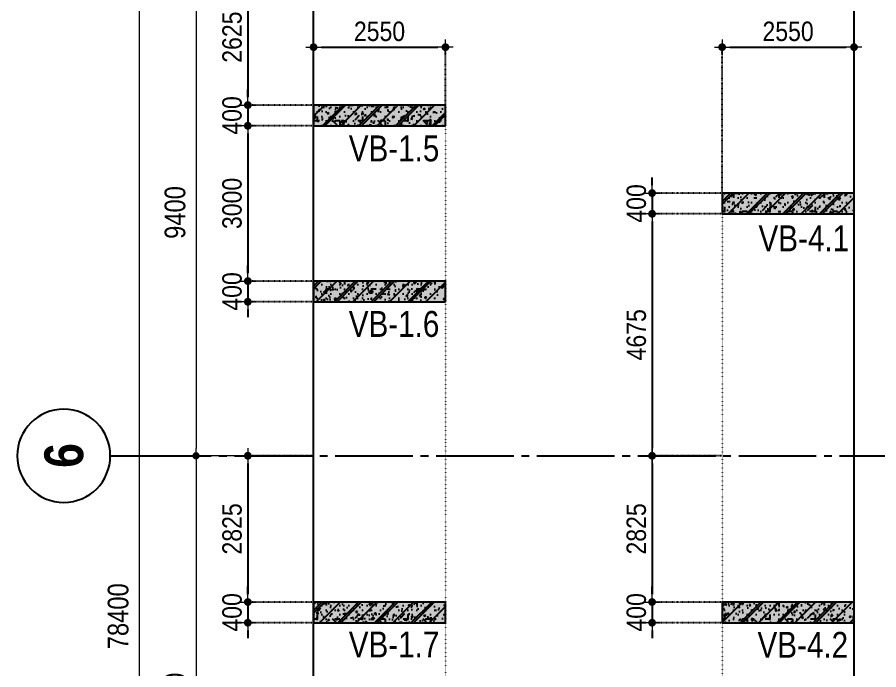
# Model space of a CAD drawing. Header units: millimetres. Extents: x -3973692 to -2843767, y 592734 to 838475.
# Drawn here: x -3277375 to -3260717, y 721998 to 734603 of the extents above; entities that cross this region are included whole.
import ezdxf
from ezdxf.enums import TextEntityAlignment as Align

# ---------------------------------------------------------------- set-up
doc = ezdxf.new("R2010")
doc.units = ezdxf.units.MM
doc.header["$MEASUREMENT"] = 0
doc.header["$PDMODE"] = 3
doc.header["$PDSIZE"] = -20
for name, pattern in [('CHG_XX_Luoi truc-Block B$0$MB_Luoi truc-150-TWB$0$Center101', [13, 10, -1, 1, -1]), ('DIVIDE2', [15.87499999999999, 6.349999999999998, -3.174999999999998, 0, -3.174999999999998, 0, -3.174999999999998]), ('DOT2', [0.125, 0, -0.125]), ('HIDDEN5', [2.8375, 1.25, -1.5875])]:
    doc.linetypes.add(name, pattern=pattern)
doc.layers.get('0').update_dxf_attribs({"lineweight": 9})
doc.layers.get('Defpoints').update_dxf_attribs({"color": 10, "lineweight": 0})
for name, color, linetype, lineweight in [("'S_General_Dim_1", 1, 'Continuous', 18), ("'S_General_Divide_3 Intermediate", 3, 'DIVIDE2', 40), ('CHG_XX_Cot_Block B-T2-3$0$DBAO', 3, 'Continuous', 13), ('CHG_XX_Luoi truc-Block B$0$Dim 200', 1, 'Continuous', 5), ('TEXT', 7, 'Continuous', 15)]:
    doc.layers.add(name, color=color, linetype=linetype, lineweight=lineweight)
for name, color, linetype in [('CHG_XX_Cot_Block B-T2-3$0$mb_cot tang 4-8 twb$0$Concrete Hatch', 218, 'Continuous'), ('CHG_XX_Cot_Block B-T2-3$0$mb_cot tang 4-8 twb$0$Concrete Line', 6, 'Continuous'), ('CHG_XX_Cot_Block B-T2-3$0$mb_cot tang 4-8 twb$0$Concrete Solid', 216, 'Continuous'), ('CHG_XX_Luoi truc-Block B$0$MB_Luoi truc-150-TWB$0$Grid', 34, 'Continuous'), ('CHG_XX_Luoi truc-Block B$0$MB_Luoi truc-150-TWB$0$Grid Line', 251, 'CHG_XX_Luoi truc-Block B$0$MB_Luoi truc-150-TWB$0$Center101'), ('dim', 1, 'Continuous')]:
    doc.layers.add(name, color=color, linetype=linetype)
doc.styles.add('arial', font='arial.ttf', dxfattribs={"width": 0.85})
doc.styles.add('CHG_XX_Luoi truc-Block B$0$MB_Luoi truc-150-TWB$0$Grid A-F$0$VNI-HelveCB', font='')
doc.styles.add('CHG_XX_Luoi truc-Block B$0$Star-HelCon', font='')
doc.styles.add('TTP-HelCon', font='')
doc.styles.get('CHG_XX_Luoi truc-Block B$0$MB_Luoi truc-150-TWB$0$Grid A-F$0$VNI-HelveCB').set_extended_font_data('VNI-Helve-Condense', bold=True)
doc.styles.get('CHG_XX_Luoi truc-Block B$0$Star-HelCon').set_extended_font_data('VNI-Helve-Condense')
doc.styles.get('TTP-HelCon').set_extended_font_data('VNI-Helve-Condense')
doc.dimstyles.new('150', dxfattribs={"dimscale": 150, "dimtxt": 2.5, "dimasz": 1, "dimexe": 0, "dimexo": 0, "dimgap": 0.75, "dimtad": 1, "dimdec": 0, "dimzin": 9, "dimdsep": 46, "dimtxsty": 'arial', "dimblk1": 'DIMDOT', "dimblk2": 'DIMDOT', "dimsah": 1, "dimcen": 2, "dimdle": 3, "dimclre": 8, "dimclrt": 2, "dimadec": 0, "dimazin": 0, "dimtfac": 1, "dimtdec": 0, "dimtix": 1, "dimtmove": 2, "dimatfit": 3, "dimldrblk": 'DIMPIJL', "dimfxl": 1, "dimtvp": 1.8, "dimtolj": 1, "dimtzin": 0, "dimarcsym": 0})
doc.dimstyles.new('CHG_XX_Luoi truc-Block B$0$Dim 200', dxfattribs={"dimscale": 200, "dimtxt": 2, "dimasz": 0.7, "dimexe": 1, "dimexo": 1, "dimgap": 1, "dimtad": 1, "dimdec": 0, "dimzin": 12, "dimdsep": 46, "dimtxsty": 'CHG_XX_Luoi truc-Block B$0$Star-HelCon', "dimblk": 'CHG_XX_Luoi truc-Block B$0$_Dot', "dimcen": 1, "dimclrd": 256, "dimclre": 256, "dimclrt": 3, "dimadec": 0, "dimazin": 0, "dimtfac": 1, "dimtdec": 0, "dimtix": 1, "dimtmove": 2, "dimatfit": 3, "dimldrblk": 'CHG_XX_Luoi truc-Block B$0$HTT Arrow 30', "dimfxl": 1, "dimtolj": 1, "dimtzin": 0, "dimarcsym": 0})

# ---------------------------------------------------------------- blocks, each defined once
blk = doc.blocks.new('*U3043')
at = {"layer": 'CHG_XX_Luoi truc-Block B$0$MB_Luoi truc-150-TWB$0$Grid', "lineweight": -2}
blk.add_line((0, -3), (0, 0), dxfattribs=at)
blk.add_circle((0, -9), 6, dxfattribs=at)
at = {"layer": 'CHG_XX_Luoi truc-Block B$0$MB_Luoi truc-150-TWB$0$Grid Line'}
blk.add_line((0, 0), (0, 189), dxfattribs=at)
at = {"layer": 'CHG_XX_Luoi truc-Block B$0$MB_Luoi truc-150-TWB$0$Grid', "lineweight": -2, "style": 'CHG_XX_Luoi truc-Block B$0$MB_Luoi truc-150-TWB$0$Grid A-F$0$VNI-HelveCB'}
for tag, p in [('GRIDSUB', (0, 198)), ('GRID', (0, -9))]:
    blk.add_attdef(tag, text='', height=5, dxfattribs=at).set_placement(p, align=Align.MIDDLE)
blk = doc.blocks.new('CHG_XX_Luoi truc-Block B$0$_Dot')
at = {"color": 0, "linetype": 'ByBlock', "lineweight": -2}
blk.add_line((-0.5, 0), (-1, 0), dxfattribs=at)
at = {"color": 0, "linetype": 'ByBlock', "const_width": 0.5}
blk.add_lwpolyline([(-0.25, 0, 1), (0.25, 0, 1)], format="xyb", close=True, dxfattribs=at)
blk = doc.blocks.new('*D3054')
at = {"layer": 'CHG_XX_Luoi truc-Block B$0$Dim 200', "lineweight": -2, "transparency": 16777216}
for p, q in [((8025584.807259982, 1099148.634998515), (8023615.11232847, 1099148.634998515)), ((8023815.11232847, 1099008.634998515), (8023815.11232847, 1089888.634998515)), ((8025584.807259982, 1089748.634998515), (8023615.11232847, 1089748.634998515))]:
    blk.add_line(p, q, dxfattribs=at)
at = {"layer": 'Defpoints', "color": 0, "transparency": 16777216}
for p in [(8025784.807259982, 1099148.634998515), (8023815.11232847, 1089748.634998515), (8025784.807259982, 1089748.634998515)]:
    blk.add_point(p, dxfattribs=at)
at = {"layer": 'CHG_XX_Luoi truc-Block B$0$Dim 200', "lineweight": -2, "transparency": 16777216, "xscale": 140, "yscale": 140, "zscale": 140}
for p, rotation in [((8023815.11232847, 1099148.634998515), 90), ((8023815.11232847, 1089748.634998515), 270)]:
    blk.add_blockref('CHG_XX_Luoi truc-Block B$0$_Dot', p, dxfattribs=dict(at, rotation=rotation))
at = {"layer": 'CHG_XX_Luoi truc-Block B$0$Dim 200', "color": 3, "transparency": 16777216, "insert": (8023410.845661803, 1094448.634998517), "char_height": 400, "attachment_point": 5, "rotation": 90, "style": 'CHG_XX_Luoi truc-Block B$0$Star-HelCon'}
blk.add_mtext('\\A1;9400', dxfattribs=at)
blk = doc.blocks.new('CHG_XX_Luoi truc-Block B$0$HTT Arrow 30')
blk.add_hatch(color=256).paths.add_polyline_path([(-2.5, 0.3750000000000002), (-2.5, -0.3749999999999998), (0, 0)])
at = {"color": 0, "linetype": 'ByBlock', "lineweight": -2}
for p, q in [((0, 0), (-2.5, 0.3750000000000002)), ((-2.5, -0.3749999999999998), (-2.5, 0.3750000000000002)), ((0, 0), (-2.5, -0.3749999999999998))]:
    blk.add_line(p, q, dxfattribs=at)
blk = doc.blocks.new('*D3055')
at = {"layer": 'CHG_XX_Luoi truc-Block B$0$Dim 200', "lineweight": -2, "transparency": 16777216}
for p, q in [((8025584.807259982, 1089748.634998515), (8023615.11232847, 1089748.634998515)), ((8023815.11232847, 1089608.634998515), (8023815.11232847, 1080488.634998515)), ((8025584.807259982, 1080348.634998515), (8023615.11232847, 1080348.634998515))]:
    blk.add_line(p, q, dxfattribs=at)
at = {"layer": 'Defpoints', "color": 0, "transparency": 16777216}
for p in [(8025784.807259982, 1089748.634998515), (8023815.11232847, 1080348.634998515), (8025784.807259982, 1080348.634998515)]:
    blk.add_point(p, dxfattribs=at)
at = {"layer": 'CHG_XX_Luoi truc-Block B$0$Dim 200', "lineweight": -2, "transparency": 16777216, "xscale": 140, "yscale": 140, "zscale": 140}
for p, rotation in [((8023815.11232847, 1089748.634998515), 90), ((8023815.11232847, 1080348.634998515), 270)]:
    blk.add_blockref('CHG_XX_Luoi truc-Block B$0$_Dot', p, dxfattribs=dict(at, rotation=rotation))
at = {"layer": 'CHG_XX_Luoi truc-Block B$0$Dim 200', "color": 3, "transparency": 16777216, "insert": (8023410.845661803, 1085048.634998517), "char_height": 400, "attachment_point": 5, "rotation": 90, "style": 'CHG_XX_Luoi truc-Block B$0$Star-HelCon'}
blk.add_mtext('\\A1;9400', dxfattribs=at)
blk = doc.blocks.new('*D3045')
at = {"layer": 'CHG_XX_Luoi truc-Block B$0$Dim 200', "lineweight": -2, "transparency": 16777216}
for p, q in [((8024551.736513704, 1125848.634998515), (8022515.368761293, 1125848.634998515)), ((8022715.368761293, 1125708.634998515), (8022715.368761293, 1047588.634998515)), ((8023790.975346348, 1047448.634998515), (8022515.368761293, 1047448.634998515))]:
    blk.add_line(p, q, dxfattribs=at)
at = {"layer": 'Defpoints', "color": 0, "transparency": 16777216}
for p in [(8024751.736513704, 1125848.634998515), (8022715.368761293, 1047448.634998515), (8023990.975346348, 1047448.634998515)]:
    blk.add_point(p, dxfattribs=at)
at = {"layer": 'CHG_XX_Luoi truc-Block B$0$Dim 200', "lineweight": -2, "transparency": 16777216, "xscale": 140, "yscale": 140, "zscale": 140}
for p, rotation in [((8022715.368761293, 1125848.634998515), 90), ((8022715.368761293, 1047448.634998515), 270)]:
    blk.add_blockref('CHG_XX_Luoi truc-Block B$0$_Dot', p, dxfattribs=dict(at, rotation=rotation))
at = {"layer": 'CHG_XX_Luoi truc-Block B$0$Dim 200', "color": 3, "transparency": 16777216, "insert": (8022311.102094626, 1086648.634998517), "char_height": 400, "attachment_point": 5, "rotation": 90, "style": 'CHG_XX_Luoi truc-Block B$0$Star-HelCon'}
blk.add_mtext('\\A1;78400', dxfattribs=at)
blk = doc.blocks.new('*U3028')
at = {"layer": 'CHG_XX_Cot_Block B-T2-3$0$mb_cot tang 4-8 twb$0$Concrete Hatch'}
h = blk.add_hatch(dxfattribs=at)
h.set_pattern_fill('CONCRETE', color=256, scale=50, style=0, pattern_type=2)
h.set_pattern_definition([(45, (1000, -49.99999999999986), (-176.7766952966369, 176.7766952966369), []), (45, (1000, 1.4210854715202e-13), (-353.5533905932737, 353.5533905932738), []), (49.99999999999999, (1000, -49.99999999999986), (358.6300913003767, -31.37606749129755), [37.5, -412.5]), (355, (1000, -49.99999999999986), (-69.3756668065, 376.0960668500059), [30, -330]), (100.4514, (1029.88584, -52.61466999999985), (289.2546908570108, 344.7197710304768), [31.870095, -350.571056]), (46.18420000000002, (1000, 50.00000000000014), (533.6205243128222, -82.75950716450905), [56.24999999999997, -618.7499999999995]), (96.6356, (1044.4683725, 43.10334650000013), (467.3313527743517, 487.0589354502209), [47.805144, -525.8565]), (351.1842, (1000, 50.00000000000014), (467.3309725668136, 487.0593004626623), [45, -495]), (21, (1050, 25.00000000000014), (298.4535260592309, -201.3094453326694), [37.5, -412.5]), (326.0000000000001, (1050, 25.00000000000014), (121.6576659607909, 362.5750225234265), [30, -330]), (71.4514, (1074.8711165, 8.224197000000146), (420.111314290745, 161.2652483549762), [31.870095, -350.571056]), (37.50000000000001, (1000, -49.99999999999986), (6.079927658645334, 166.4469269156558), [0, -326, 0, -335, 0, -331.25]), (7.499999999999999, (1000, -49.99999999999986), (131.5347687210743, 197.2058559411801), [0, -191, 0, -318.5, 0, -126.25]), (327.5, (888.5, -49.99999999999986), (266.9112180862045, -11.2774358671899), [0, -125, 0, -390, 0, -517.5]), (317.5, (838.5, -49.99999999999986), (291.5930846711931, 50.05249116615882), [0, -162.5, 0, -259, 0, -367.5]), (0, (1175, 125.0000000000001), (0, 875), [87.5, -787.5]), (0, (1437.5, 300.0000000000001), (0, 875), [87.5, -787.5]), (0, (1262.5, 650.0000000000001), (0, 875), [87.5, -350, 87.5, -350]), (90, (1175, 125.0000000000001), (-875, 5.35782974626967e-14), [87.5, -787.5]), (90, (1262.5, 650.0000000000001), (-875, 5.35782974626967e-14), [87.5, -787.5]), (90, (1525, 300.0000000000001), (-875, 5.35782974626967e-14), [87.5, -787.5]), (90, (1700, 562.5000000000001), (-875, 5.35782974626967e-14), [87.5, -787.5]), (135, (1262.5, 125.0000000000001), (-875.016357447105, 8.881784197001252e-14), [123.76, -1113.7]), (135, (1350, 650.0000000000001), (-875.016357447105, 8.881784197001252e-14), [123.76, -1113.7]), (45, (1437.5, 300.0000000000001), (8.881784197001252e-14, 875.016357447105), [123.76, -247.485, 123.76, -742.455]), (0, (825, -49.99999999999986), (87.5, 87.5), [-175, 0])])
h.paths.add_polyline_path([(-750, 200), (-750, -199.9999999999999), (1800, -200), (1800, 200)])
at = {"layer": 'CHG_XX_Cot_Block B-T2-3$0$mb_cot tang 4-8 twb$0$Concrete Solid'}
blk.add_hatch(color=256, dxfattribs=at).paths.add_polyline_path([(-750, 200), (-750, -199.9999999999999), (1800, -200), (1800, 200)])
at = {"layer": 'CHG_XX_Cot_Block B-T2-3$0$mb_cot tang 4-8 twb$0$Concrete Line'}
blk.add_lwpolyline([(-750, 200), (-750, -199.9999999999999), (1800, -200), (1800, 200)], close=True, dxfattribs=at)
blk = doc.blocks.new('*U3024')
at = {"layer": 'CHG_XX_Cot_Block B-T2-3$0$mb_cot tang 4-8 twb$0$Concrete Hatch'}
h = blk.add_hatch(dxfattribs=at)
h.set_pattern_fill('CONCRETE', color=256, scale=50, style=0, pattern_type=2)
h.set_pattern_definition([(45, (1000, 50.00000000000014), (-176.7766952966369, 176.7766952966369), []), (45, (1000, 100.0000000000001), (-353.5533905932737, 353.5533905932738), []), (49.99999999999999, (1000, 50.00000000000014), (358.6300913003767, -31.37606749129755), [37.5, -412.5]), (355, (1000, 50.00000000000014), (-69.3756668065, 376.0960668500059), [30, -330]), (100.4514, (1029.88584, 47.38533000000015), (289.2546908570108, 344.7197710304768), [31.870095, -350.571056]), (46.18420000000002, (1000, 150.0000000000001), (533.6205243128222, -82.75950716450905), [56.24999999999997, -618.7499999999995]), (96.6356, (1044.4683725, 143.1033465000001), (467.3313527743517, 487.0589354502209), [47.805144, -525.8565]), (351.1842, (1000, 150.0000000000001), (467.3309725668136, 487.0593004626623), [45, -495]), (21, (1050, 125.0000000000001), (298.4535260592309, -201.3094453326694), [37.5, -412.5]), (326.0000000000001, (1050, 125.0000000000001), (121.6576659607909, 362.5750225234265), [30, -330]), (71.4514, (1074.8711165, 108.2241970000001), (420.111314290745, 161.2652483549762), [31.870095, -350.571056]), (37.50000000000001, (1000, 50.00000000000014), (6.079927658645334, 166.4469269156558), [0, -326, 0, -335, 0, -331.25]), (7.499999999999999, (1000, 50.00000000000014), (131.5347687210743, 197.2058559411801), [0, -191, 0, -318.5, 0, -126.25]), (327.5, (888.5, 50.00000000000014), (266.9112180862045, -11.2774358671899), [0, -125, 0, -390, 0, -517.5]), (317.5, (838.5, 50.00000000000014), (291.5930846711931, 50.05249116615882), [0, -162.5, 0, -259, 0, -367.5]), (0, (1175, 225.0000000000001), (0, 875), [87.5, -787.5]), (0, (1437.5, 400.0000000000001), (0, 875), [87.5, -787.5]), (0, (1262.5, 750.0000000000001), (0, 875), [87.5, -350, 87.5, -350]), (90, (1175, 225.0000000000001), (-875, 5.35782974626967e-14), [87.5, -787.5]), (90, (1262.5, 750.0000000000001), (-875, 5.35782974626967e-14), [87.5, -787.5]), (90, (1525, 400.0000000000001), (-875, 5.35782974626967e-14), [87.5, -787.5]), (90, (1700, 662.5000000000001), (-875, 5.35782974626967e-14), [87.5, -787.5]), (135, (1262.5, 225.0000000000001), (-875.016357447105, 8.881784197001252e-14), [123.76, -1113.7]), (135, (1350, 750.0000000000001), (-875.016357447105, 8.881784197001252e-14), [123.76, -1113.7]), (45, (1437.5, 400.0000000000001), (8.881784197001252e-14, 875.016357447105), [123.76, -247.485, 123.76, -742.455]), (0, (825, 50.00000000000014), (87.5, 87.5), [-175, 0])])
h.paths.add_polyline_path([(-750, 250), (-750, -149.9999999999999), (1800, -150), (1800, 250)])
at = {"layer": 'CHG_XX_Cot_Block B-T2-3$0$mb_cot tang 4-8 twb$0$Concrete Solid'}
blk.add_hatch(color=256, dxfattribs=at).paths.add_polyline_path([(-750, 250), (-750, -149.9999999999999), (1800, -150), (1800, 250)])
at = {"layer": 'CHG_XX_Cot_Block B-T2-3$0$mb_cot tang 4-8 twb$0$Concrete Line'}
blk.add_lwpolyline([(-750, 250), (-750, -149.9999999999999), (1800, -150), (1800, 250)], close=True, dxfattribs=at)
blk = doc.blocks.new('b')
at = {"layer": 'TEXT', "color": 3, "style": 'TTP-HelCon'}
for s, p in [('VB-1.5', (-22019.41461466718, -30412.02989465604)), ('VB-4.1', (-14096.19811466802, -32149.22539465595)), ('VB-1.6', (-22019.41461466718, -33802.91989465617)), ('VB-1.7', (-22019.41461466718, -39995.52789465617)), ('VB-4.2', (-14115.84111466724, -40002.29139465606))]:
    blk.add_text(s, height=500, dxfattribs=at).set_placement(p)
blk = doc.blocks.new('DIMDOT')
for p, q in [((1, 0), (-1, 0)), ((0, -1), (0, 1))]:
    blk.add_line(p, q)
at = {"const_width": 0.5}
blk.add_lwpolyline([(-0.25, 0, 1), (0.25, 0, 1)], format="xyb", close=True, dxfattribs=at)
blk = doc.blocks.new('*D865')
at = {"layer": "'S_General_Dim_1", "color": 8, "linetype": 'HIDDEN5', "lineweight": -2, "transparency": 16777216}
for p, q in [((-3271645.198556936, 735531.0114495863), (-3272916.355607328, 735531.0114495863)), ((-3271645.198556936, 732906.0114486765), (-3272916.355607328, 732906.0114486765))]:
    blk.add_line(p, q, dxfattribs=at)
at = {"layer": "'S_General_Dim_1", "color": 0, "lineweight": -2, "transparency": 16777216}
blk.add_line((-3272916.355607328, 735381.0114495863), (-3272916.355607328, 733056.0114486765), dxfattribs=at)
at = {"layer": 'Defpoints', "color": 0, "transparency": 16777216}
for p in [(-3271645.198556936, 735531.0114495863), (-3272916.355607328, 732906.0114486765), (-3271645.198556936, 732906.0114486765)]:
    blk.add_point(p, dxfattribs=at)
at = {"layer": "'S_General_Dim_1", "color": 0, "lineweight": -2, "transparency": 16777216, "xscale": 150, "yscale": 150, "zscale": 150}
for p, rotation in [((-3272916.355607328, 735531.0114495863), 90), ((-3272916.355607328, 732906.0114486765), 270)]:
    blk.add_blockref('DIMDOT', p, dxfattribs=dict(at, rotation=rotation))
at = {"layer": "'S_General_Dim_1", "color": 2, "transparency": 16777216, "insert": (-3273220.320477723, 734218.5114491321), "char_height": 375, "attachment_point": 5, "rotation": 90, "style": 'arial'}
blk.add_mtext('\\A1;2625', dxfattribs=at)
blk = doc.blocks.new('DIMPIJL')
at = {"linetype": 'ByBlock'}
blk.add_solid([(-2.5, 0.4166666666666686), (-2.5, -0.4166666666666686), (0, 0)], dxfattribs=at)
blk = doc.blocks.new('*D866')
at = {"layer": "'S_General_Dim_1", "color": 0, "lineweight": -2, "transparency": 16777216}
for p, q in [((-3272916.35560733, 733056.0114486765), (-3272916.35560733, 733206.0114486765)), ((-3272916.35560733, 732906.0114486765), (-3272916.35560733, 732506.0114486765)), ((-3272916.35560733, 732356.0114486765), (-3272916.35560733, 732206.0114486765))]:
    blk.add_line(p, q, dxfattribs=at)
at = {"layer": "'S_General_Dim_1", "color": 8, "linetype": 'HIDDEN5', "lineweight": -2, "transparency": 16777216}
for p, q in [((-3271645.198556936, 732906.0114486765), (-3272916.35560733, 732906.0114486765)), ((-3271645.198556936, 732506.0114486765), (-3272916.35560733, 732506.0114486765))]:
    blk.add_line(p, q, dxfattribs=at)
at = {"layer": 'Defpoints', "color": 0, "transparency": 16777216}
for p in [(-3271645.198556936, 732906.0114486765), (-3272916.35560733, 732506.0114486765), (-3271645.198556936, 732506.0114486765)]:
    blk.add_point(p, dxfattribs=at)
at = {"layer": "'S_General_Dim_1", "color": 0, "lineweight": -2, "transparency": 16777216, "xscale": 150, "yscale": 150, "zscale": 150}
for p, rotation in [((-3272916.35560733, 732906.0114486765), 270), ((-3272916.35560733, 732506.0114486765), 90)]:
    blk.add_blockref('DIMDOT', p, dxfattribs=dict(at, rotation=rotation))
at = {"layer": "'S_General_Dim_1", "color": 2, "transparency": 16777216, "insert": (-3273220.320477725, 732706.0114486773), "char_height": 375, "attachment_point": 5, "rotation": 90, "style": 'arial'}
blk.add_mtext('\\A1;400', dxfattribs=at)
blk = doc.blocks.new('*D867')
at = {"layer": "'S_General_Dim_1", "color": 8, "linetype": 'HIDDEN5', "lineweight": -2, "transparency": 16777216}
for p, q in [((-3271645.198556936, 732506.0114486765), (-3272916.355607332, 732506.0114486765)), ((-3271645.198556936, 729506.0114495864), (-3272916.355607332, 729506.0114495864))]:
    blk.add_line(p, q, dxfattribs=at)
at = {"layer": "'S_General_Dim_1", "color": 0, "lineweight": -2, "transparency": 16777216}
blk.add_line((-3272916.355607332, 732356.0114486765), (-3272916.355607332, 729656.0114495864), dxfattribs=at)
at = {"layer": 'Defpoints', "color": 0, "transparency": 16777216}
for p in [(-3271645.198556936, 732506.0114486765), (-3272916.355607332, 729506.0114495864), (-3271645.198556936, 729506.0114495864)]:
    blk.add_point(p, dxfattribs=at)
at = {"layer": "'S_General_Dim_1", "color": 0, "lineweight": -2, "transparency": 16777216, "xscale": 150, "yscale": 150, "zscale": 150}
for p, rotation in [((-3272916.355607332, 732506.0114486765), 90), ((-3272916.355607332, 729506.0114495864), 270)]:
    blk.add_blockref('DIMDOT', p, dxfattribs=dict(at, rotation=rotation))
at = {"layer": "'S_General_Dim_1", "color": 2, "transparency": 16777216, "insert": (-3273220.448376772, 731006.0114491322), "char_height": 375, "attachment_point": 5, "rotation": 90, "style": 'arial'}
blk.add_mtext('\\A1;3000', dxfattribs=at)
blk = doc.blocks.new('*D868')
at = {"layer": "'S_General_Dim_1", "color": 0, "lineweight": -2, "transparency": 16777216}
for p, q in [((-3272916.355607334, 729656.0114495864), (-3272916.355607334, 729806.0114495864)), ((-3272916.355607334, 729506.0114495864), (-3272916.355607334, 729106.0114495864)), ((-3272916.355607334, 728956.0114495864), (-3272916.355607334, 728806.0114495864))]:
    blk.add_line(p, q, dxfattribs=at)
at = {"layer": "'S_General_Dim_1", "color": 8, "linetype": 'HIDDEN5', "lineweight": -2, "transparency": 16777216}
for p, q in [((-3271645.198556936, 729506.0114495864), (-3272916.355607334, 729506.0114495864)), ((-3271645.198556936, 729106.0114495864), (-3272916.355607334, 729106.0114495864))]:
    blk.add_line(p, q, dxfattribs=at)
at = {"layer": 'Defpoints', "color": 0, "transparency": 16777216}
for p in [(-3271645.198556936, 729506.0114495864), (-3272916.355607334, 729106.0114495864), (-3271645.198556936, 729106.0114495864)]:
    blk.add_point(p, dxfattribs=at)
at = {"layer": "'S_General_Dim_1", "color": 0, "lineweight": -2, "transparency": 16777216, "xscale": 150, "yscale": 150, "zscale": 150}
for p, rotation in [((-3272916.355607334, 729506.0114495864), 270), ((-3272916.355607334, 729106.0114495864), 90)]:
    blk.add_blockref('DIMDOT', p, dxfattribs=dict(at, rotation=rotation))
at = {"layer": "'S_General_Dim_1", "color": 2, "transparency": 16777216, "insert": (-3273220.320477728, 729306.0114495872), "char_height": 375, "attachment_point": 5, "rotation": 90, "style": 'arial'}
blk.add_mtext('\\A1;400', dxfattribs=at)
blk = doc.blocks.new('*D811')
at = {"layer": "'S_General_Dim_1", "color": 8, "linetype": 'HIDDEN5', "lineweight": -2, "transparency": 16777216}
for p, q in [((-3271645.198556936, 726131.0114495863), (-3272916.355607337, 726131.0114495863)), ((-3271645.198556936, 723306.011451071), (-3272916.355607337, 723306.011451071))]:
    blk.add_line(p, q, dxfattribs=at)
at = {"layer": "'S_General_Dim_1", "color": 0, "lineweight": -2, "transparency": 16777216}
blk.add_line((-3272916.355607337, 725981.0114495863), (-3272916.355607337, 723456.011451071), dxfattribs=at)
at = {"layer": 'Defpoints', "color": 0, "transparency": 16777216}
for p in [(-3271645.198556936, 726131.0114495863), (-3272916.355607337, 723306.011451071), (-3271645.198556936, 723306.011451071)]:
    blk.add_point(p, dxfattribs=at)
at = {"layer": "'S_General_Dim_1", "color": 0, "lineweight": -2, "transparency": 16777216, "xscale": 150, "yscale": 150, "zscale": 150}
for p, rotation in [((-3272916.355607337, 726131.0114495863), 90), ((-3272916.355607337, 723306.011451071), 270)]:
    blk.add_blockref('DIMDOT', p, dxfattribs=dict(at, rotation=rotation))
at = {"layer": "'S_General_Dim_1", "color": 2, "transparency": 16777216, "insert": (-3273220.320477732, 724718.5114503294), "char_height": 375, "attachment_point": 5, "rotation": 90, "style": 'arial'}
blk.add_mtext('\\A1;2825', dxfattribs=at)
blk = doc.blocks.new('*D812')
at = {"layer": "'S_General_Dim_1", "color": 0, "lineweight": -2, "transparency": 16777216}
for p, q in [((-3272916.355607339, 723456.011451071), (-3272916.355607339, 723606.011451071)), ((-3272916.355607339, 723306.011451071), (-3272916.355607339, 722906.011451071)), ((-3272916.355607339, 722756.011451071), (-3272916.355607339, 722606.011451071))]:
    blk.add_line(p, q, dxfattribs=at)
at = {"layer": "'S_General_Dim_1", "color": 8, "linetype": 'HIDDEN5', "lineweight": -2, "transparency": 16777216}
for p, q in [((-3271645.198556936, 723306.011451071), (-3272916.355607339, 723306.011451071)), ((-3271645.198556936, 722906.011451071), (-3272916.355607339, 722906.011451071))]:
    blk.add_line(p, q, dxfattribs=at)
at = {"layer": 'Defpoints', "color": 0, "transparency": 16777216}
for p in [(-3271645.198556936, 723306.011451071), (-3272916.355607339, 722906.011451071), (-3271645.198556936, 722906.011451071)]:
    blk.add_point(p, dxfattribs=at)
at = {"layer": "'S_General_Dim_1", "color": 0, "lineweight": -2, "transparency": 16777216, "xscale": 150, "yscale": 150, "zscale": 150}
for p, rotation in [((-3272916.355607339, 723306.011451071), 270), ((-3272916.355607339, 722906.011451071), 90)]:
    blk.add_blockref('DIMDOT', p, dxfattribs=dict(at, rotation=rotation))
at = {"layer": "'S_General_Dim_1", "color": 2, "transparency": 16777216, "insert": (-3273220.320477734, 723106.0114510718), "char_height": 375, "attachment_point": 5, "rotation": 90, "style": 'arial'}
blk.add_mtext('\\A1;400', dxfattribs=at)
blk = doc.blocks.new('*D808')
at = {"layer": "'S_General_Dim_1", "color": 8, "linetype": 'HIDDEN5', "lineweight": -2, "transparency": 16777216}
for p, q in [((-3271645.198556934, 732906.0114486765), (-3271645.198556934, 734024.5248366432)), ((-3269095.198556934, 732906.0114486765), (-3269095.198556934, 734024.5248366432))]:
    blk.add_line(p, q, dxfattribs=at)
at = {"layer": "'S_General_Dim_1", "color": 0, "lineweight": -2, "transparency": 16777216}
blk.add_line((-3271495.198556934, 734024.5248366432), (-3269245.198556934, 734024.5248366432), dxfattribs=at)
at = {"layer": 'Defpoints', "color": 0, "transparency": 16777216}
for p in [(-3269095.198556934, 734024.5248366432), (-3271645.198556934, 732906.0114486765), (-3269095.198556934, 732906.0114486765)]:
    blk.add_point(p, dxfattribs=at)
at = {"layer": "'S_General_Dim_1", "color": 0, "lineweight": -2, "transparency": 16777216, "xscale": 150, "yscale": 150, "zscale": 150, "rotation": 180}
blk.add_blockref('DIMDOT', (-3271645.198556934, 734024.5248366432), dxfattribs=at)
at = {"layer": "'S_General_Dim_1", "color": 0, "lineweight": -2, "transparency": 16777216, "xscale": 150, "yscale": 150, "zscale": 150}
blk.add_blockref('DIMDOT', (-3269095.198556934, 734024.5248366432), dxfattribs=at)
at = {"layer": "'S_General_Dim_1", "color": 2, "transparency": 16777216, "insert": (-3270370.198556934, 734328.4897070389), "char_height": 375, "attachment_point": 5, "style": 'arial'}
blk.add_mtext('\\A1;2550', dxfattribs=at)
blk = doc.blocks.new('*D809')
at = {"layer": "'S_General_Dim_1", "color": 8, "linetype": 'HIDDEN5', "lineweight": -2, "transparency": 16777216}
for p, q in [((-3263745.198556934, 731231.0114507511), (-3263745.198556934, 734024.5248366432)), ((-3261195.198556934, 731231.0114507511), (-3261195.198556934, 734024.5248366432))]:
    blk.add_line(p, q, dxfattribs=at)
at = {"layer": "'S_General_Dim_1", "color": 0, "lineweight": -2, "transparency": 16777216}
blk.add_line((-3263595.198556934, 734024.5248366432), (-3261345.198556934, 734024.5248366432), dxfattribs=at)
at = {"layer": 'Defpoints', "color": 0, "transparency": 16777216}
for p in [(-3261195.198556934, 734024.5248366432), (-3263745.198556934, 731231.0114507511), (-3261195.198556934, 731231.0114507511)]:
    blk.add_point(p, dxfattribs=at)
at = {"layer": "'S_General_Dim_1", "color": 0, "lineweight": -2, "transparency": 16777216, "xscale": 150, "yscale": 150, "zscale": 150, "rotation": 180}
blk.add_blockref('DIMDOT', (-3263745.198556934, 734024.5248366432), dxfattribs=at)
at = {"layer": "'S_General_Dim_1", "color": 0, "lineweight": -2, "transparency": 16777216, "xscale": 150, "yscale": 150, "zscale": 150}
blk.add_blockref('DIMDOT', (-3261195.198556934, 734024.5248366432), dxfattribs=at)
at = {"layer": "'S_General_Dim_1", "color": 2, "transparency": 16777216, "insert": (-3262470.198556934, 734328.4897070389), "char_height": 375, "attachment_point": 5, "style": 'arial'}
blk.add_mtext('\\A1;2550', dxfattribs=at)
blk = doc.blocks.new('*D1007')
at = {"layer": "'S_General_Dim_1", "color": 0, "lineweight": -2, "transparency": 16777216}
for p, q in [((-3265099.377979072, 731356.0114507513), (-3265099.377979072, 731506.0114507513)), ((-3265099.377979072, 731206.0114507513), (-3265099.377979072, 730806.0114507513)), ((-3265099.377979072, 730656.0114507513), (-3265099.377979072, 730506.0114507513))]:
    blk.add_line(p, q, dxfattribs=at)
at = {"layer": "'S_General_Dim_1", "color": 8, "linetype": 'HIDDEN5', "lineweight": -2, "transparency": 16777216}
for p, q in [((-3263745.198556935, 731206.0114507513), (-3265099.377979072, 731206.0114507513)), ((-3263745.198563456, 730806.0114507513), (-3265099.377979072, 730806.0114507513))]:
    blk.add_line(p, q, dxfattribs=at)
at = {"layer": 'Defpoints', "color": 0, "transparency": 16777216}
for p in [(-3263745.198556935, 731206.0114507513), (-3265099.377979072, 730806.0114507513), (-3263745.198563456, 730806.0114507513)]:
    blk.add_point(p, dxfattribs=at)
at = {"layer": "'S_General_Dim_1", "color": 0, "lineweight": -2, "transparency": 16777216, "xscale": 150, "yscale": 150, "zscale": 150}
for p, rotation in [((-3265099.377979072, 731206.0114507513), 270), ((-3265099.377979072, 730806.0114507513), 90)]:
    blk.add_blockref('DIMDOT', p, dxfattribs=dict(at, rotation=rotation))
at = {"layer": "'S_General_Dim_1", "color": 2, "transparency": 16777216, "insert": (-3265403.342849466, 731006.0114507522), "char_height": 375, "attachment_point": 5, "rotation": 90, "style": 'arial'}
blk.add_mtext('\\A1;400', dxfattribs=at)
blk = doc.blocks.new('*D1008')
at = {"layer": "'S_General_Dim_1", "color": 8, "linetype": 'HIDDEN5', "lineweight": -2, "transparency": 16777216}
for p, q in [((-3263745.198563456, 730806.0114507513), (-3265099.377979071, 730806.0114507513)), ((-3263745.198556936, 726131.0114495863), (-3265099.377979071, 726131.0114495863))]:
    blk.add_line(p, q, dxfattribs=at)
at = {"layer": "'S_General_Dim_1", "color": 0, "lineweight": -2, "transparency": 16777216}
blk.add_line((-3265099.377979071, 730656.0114507513), (-3265099.377979071, 726281.0114495863), dxfattribs=at)
at = {"layer": 'Defpoints', "color": 0, "transparency": 16777216}
for p in [(-3263745.198563456, 730806.0114507513), (-3265099.377979071, 726131.0114495863), (-3263745.198556936, 726131.0114495863)]:
    blk.add_point(p, dxfattribs=at)
at = {"layer": "'S_General_Dim_1", "color": 0, "lineweight": -2, "transparency": 16777216, "xscale": 150, "yscale": 150, "zscale": 150}
for p, rotation in [((-3265099.377979071, 730806.0114507513), 90), ((-3265099.377979071, 726131.0114495863), 270)]:
    blk.add_blockref('DIMDOT', p, dxfattribs=dict(at, rotation=rotation))
at = {"layer": "'S_General_Dim_1", "color": 2, "transparency": 16777216, "insert": (-3265403.342849466, 728468.5114501696), "char_height": 375, "attachment_point": 5, "rotation": 90, "style": 'arial'}
blk.add_mtext('\\A1;4675', dxfattribs=at)
blk = doc.blocks.new('*D1009')
at = {"layer": "'S_General_Dim_1", "color": 8, "linetype": 'HIDDEN5', "lineweight": -2, "transparency": 16777216}
for p, q in [((-3263745.198556936, 726131.0114495863), (-3265099.377979073, 726131.0114495863)), ((-3263745.198556936, 723306.0114507512), (-3265099.377979073, 723306.0114507512))]:
    blk.add_line(p, q, dxfattribs=at)
at = {"layer": "'S_General_Dim_1", "color": 0, "lineweight": -2, "transparency": 16777216}
blk.add_line((-3265099.377979073, 725981.0114495863), (-3265099.377979073, 723456.0114507512), dxfattribs=at)
at = {"layer": 'Defpoints', "color": 0, "transparency": 16777216}
for p in [(-3263745.198556936, 726131.0114495863), (-3265099.377979073, 723306.0114507512), (-3263745.198556936, 723306.0114507512)]:
    blk.add_point(p, dxfattribs=at)
at = {"layer": "'S_General_Dim_1", "color": 0, "lineweight": -2, "transparency": 16777216, "xscale": 150, "yscale": 150, "zscale": 150}
for p, rotation in [((-3265099.377979073, 726131.0114495863), 90), ((-3265099.377979073, 723306.0114507512), 270)]:
    blk.add_blockref('DIMDOT', p, dxfattribs=dict(at, rotation=rotation))
at = {"layer": "'S_General_Dim_1", "color": 2, "transparency": 16777216, "insert": (-3265403.342849467, 724718.5114501696), "char_height": 375, "attachment_point": 5, "rotation": 90, "style": 'arial'}
blk.add_mtext('\\A1;2825', dxfattribs=at)
blk = doc.blocks.new('*D1010')
at = {"layer": "'S_General_Dim_1", "color": 0, "lineweight": -2, "transparency": 16777216}
for p, q in [((-3265099.377979076, 723456.0114507512), (-3265099.377979076, 723606.0114507512)), ((-3265099.377979076, 723306.0114507512), (-3265099.377979076, 722906.0114510708)), ((-3265099.377979076, 722756.0114510708), (-3265099.377979076, 722606.0114510708))]:
    blk.add_line(p, q, dxfattribs=at)
at = {"layer": "'S_General_Dim_1", "color": 8, "linetype": 'HIDDEN5', "lineweight": -2, "transparency": 16777216}
for p, q in [((-3263745.198556936, 723306.0114507512), (-3265099.377979076, 723306.0114507512)), ((-3263745.198556936, 722906.0114510708), (-3265099.377979076, 722906.0114510708))]:
    blk.add_line(p, q, dxfattribs=at)
at = {"layer": 'Defpoints', "color": 0, "transparency": 16777216}
for p in [(-3263745.198556936, 723306.0114507512), (-3265099.377979076, 722906.0114510708), (-3263745.198556936, 722906.0114510708)]:
    blk.add_point(p, dxfattribs=at)
at = {"layer": "'S_General_Dim_1", "color": 0, "lineweight": -2, "transparency": 16777216, "xscale": 150, "yscale": 150, "zscale": 150}
for p, rotation in [((-3265099.377979076, 723306.0114507512), 270), ((-3265099.377979076, 722906.0114510708), 90)]:
    blk.add_blockref('DIMDOT', p, dxfattribs=dict(at, rotation=rotation))
at = {"layer": "'S_General_Dim_1", "color": 2, "transparency": 16777216, "insert": (-3265403.34284947, 723106.0114509119), "char_height": 375, "attachment_point": 5, "rotation": 90, "style": 'arial'}
blk.add_mtext('\\A1;400', dxfattribs=at)
blk = doc.blocks.new('CHG_XX_Luoi truc-Block B', base_point=(8026088.360705459, 1047448.634998515))
at = {"layer": 'CHG_XX_Luoi truc-Block B$0$MB_Luoi truc-150-TWB$0$Grid Line'}
for p, q in [((8026088.360705459, 1046158.106275458), (8026088.360705459, 1128272.58077566)), ((8036538.360705458, 1046158.106275256), (8036538.360705458, 1128272.580775458))]:
    blk.add_line(p, q, dxfattribs=at)
at = {"layer": 'CHG_XX_Luoi truc-Block B$0$MB_Luoi truc-150-TWB$0$Grid'}
ref = blk.add_blockref('*U3043', (8022608.235654154, 1089748.634998515), dxfattribs=dict(at, xscale=-150, yscale=150, zscale=150, rotation=270))
ref.add_attrib('GRID', '6', dxfattribs={"lineweight": -2, "height": 750, "rotation": 90, "style": 'CHG_XX_Luoi truc-Block B$0$MB_Luoi truc-150-TWB$0$Grid A-F$0$VNI-HelveCB'}).set_placement((8021258.235654154, 1089754.634998515), align=Align.MIDDLE)
at = {"layer": 'CHG_XX_Luoi truc-Block B$0$Dim 200'}
for base, p1, p2, picture, middle in [((8022715.368761293, 1047448.634998515), (8024751.736513704, 1125848.634998515), (8023990.975346348, 1047448.634998515), '*D3045', (8022311.102094626, 1086648.634998517)), ((8023815.11232847, 1089748.634998515), (8025784.807259982, 1099148.634998515), (8025784.807259982, 1089748.634998515), '*D3054', (8023410.845661803, 1094448.634998517)), ((8023815.11232847, 1080348.634998515), (8025784.807259982, 1089748.634998515), (8025784.807259982, 1080348.634998515), '*D3055', (8023410.845661803, 1085048.634998517))]:
    dim = blk.add_linear_dim(base=base, p1=p1, p2=p2, angle=90, dimstyle='CHG_XX_Luoi truc-Block B$0$Dim 200', dxfattribs=at)
    dim.commit()
    dim.dimension.update_dxf_attribs({"geometry": picture, "text_midpoint": middle})
blk = doc.blocks.new('CHG_XX_Cot_Block B-T2-3', base_point=(8026088.360705459, 1047448.634998515))
at = {"layer": 'CHG_XX_Cot_Block B-T2-3$0$DBAO'}
blk.add_blockref('CHG_XX_Luoi truc-Block B', (8026088.360705459, 1047448.634998515), dxfattribs=at)
at = {"layer": 'CHG_XX_Cot_Block B-T2-3$0$mb_cot tang 4-8 twb$0$Concrete Line', "rotation": 180}
for name, p in [('*U3028', (8027888.360705459, 1096323.634998515)), ('*U3028', (8035788.360705459, 1094623.63499968)), ('*U3024', (8027888.360705459, 1092973.634998515)), ('*U3028', (8027888.360705459, 1086723.635)), ('*U3028', (8035788.360705456, 1086723.635))]:
    blk.add_blockref(name, p, dxfattribs=at)

msp = doc.modelspace()

# ---------------------------------------------------------------- linework, layer by layer
at = {"layer": 'dim', "linetype": 'DOT2', "ltscale": 10}
for p, q in [((-3269095.198556934, 732906.0114486765), (-3269095.198556934, 713706.0114495861)), ((-3263745.198556934, 731206.0114507511), (-3263745.198556934, 715406.011450751))]:
    msp.add_line(p, q, dxfattribs=at)

# ---------------------------------------------------------------- block references
at = {"layer": "'S_General_Divide_3 Intermediate"}
msp.add_blockref('CHG_XX_Cot_Block B-T2-3', (-3271645.198556934, 683831.0114495861), dxfattribs=at)
at = {"layer": 'dim'}
msp.add_blockref('b', (-3248945.198556815, 762231.011449586), dxfattribs=at)

# ---------------------------------------------------------------- dimensions: what is measured, and where the dimension line sits
at = {"layer": "'S_General_Dim_1"}
for base, p1, p2, picture, middle in [((-3272916.355607328, 732906.0114486765), (-3271645.198556934, 735531.011449586), (-3271645.198556934, 732906.0114486762), '*D865', (-3273220.320477723, 734218.5114491321)), ((-3272916.35560733, 732506.0114486765), (-3271645.198556934, 732906.0114486762), (-3271645.198556934, 732506.0114486762), '*D866', (-3273220.320477725, 732706.0114486773)), ((-3272916.355607332, 729506.0114495864), (-3271645.198556934, 732506.0114486762), (-3271645.198556934, 729506.0114495861), '*D867', (-3273220.448376772, 731006.0114491322)), ((-3265099.377979072, 730806.0114507513), (-3263745.198556934, 731206.0114507511), (-3263745.198563454, 730806.0114507511), '*D1007', (-3265403.342849466, 731006.0114507522)), ((-3265099.377979071, 726131.0114495863), (-3263745.198563454, 730806.0114507511), (-3263745.198556934, 726131.011449586), '*D1008', (-3265403.342849466, 728468.5114501696)), ((-3272916.355607334, 729106.0114495864), (-3271645.198556934, 729506.0114495861), (-3271645.198556934, 729106.0114495861), '*D868', (-3273220.320477728, 729306.0114495872)), ((-3272916.355607337, 723306.011451071), (-3271645.198556934, 726131.011449586), (-3271645.198556934, 723306.0114510708), '*D811', (-3273220.320477732, 724718.5114503294)), ((-3265099.377979073, 723306.0114507512), (-3263745.198556934, 726131.011449586), (-3263745.198556934, 723306.011450751), '*D1009', (-3265403.342849467, 724718.5114501696)), ((-3272916.355607339, 722906.011451071), (-3271645.198556934, 723306.0114510708), (-3271645.198556934, 722906.0114510708), '*D812', (-3273220.320477734, 723106.0114510718)), ((-3265099.377979076, 722906.0114510708), (-3263745.198556934, 723306.011450751), (-3263745.198556934, 722906.0114510705), '*D1010', (-3265403.34284947, 723106.0114509119))]:
    dim = msp.add_linear_dim(base=base, p1=p1, p2=p2, angle=90, dimstyle='150', dxfattribs=at)
    dim.commit()
    dim.dimension.update_dxf_attribs({"geometry": picture, "text_midpoint": middle})
for base, p1, p2, picture, middle in [((-3269095.198556934, 734024.5248366432), (-3271645.198556934, 732906.0114486765), (-3269095.198556934, 732906.0114486765), '*D808', (-3270370.198556934, 734328.4897070389)), ((-3261195.198556934, 734024.5248366432), (-3263745.198556934, 731231.0114507511), (-3261195.198556934, 731231.0114507511), '*D809', (-3262470.198556934, 734328.4897070389))]:
    dim = msp.add_linear_dim(base=base, p1=p1, p2=p2, dimstyle='150', dxfattribs=at)
    dim.commit()
    dim.dimension.update_dxf_attribs({"geometry": picture, "text_midpoint": middle})

doc.saveas('drawing.dxf')
